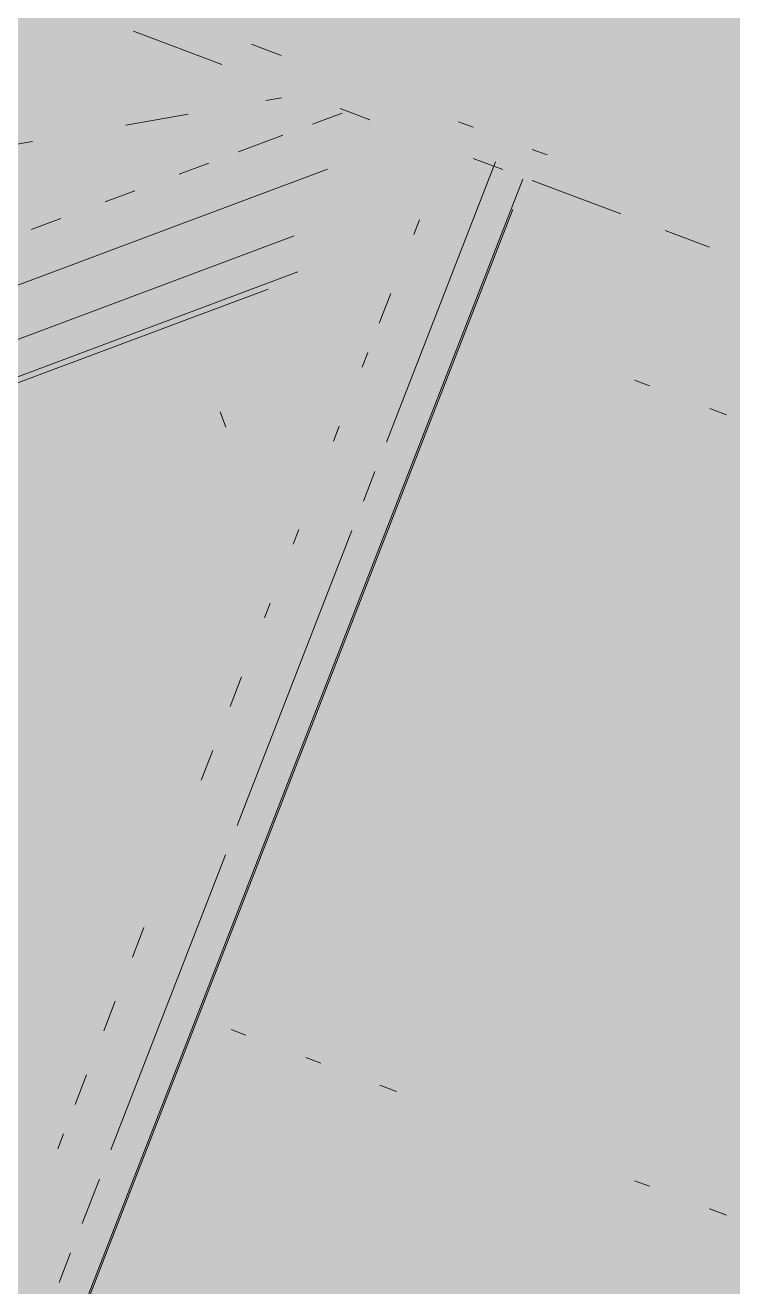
# Paper-space layout '03 3D Building and Roof' of a CAD drawing. Header units: millimetres. Extents: x 5 to 415, y 5 to 292.
# Drawn here: x 70.34 to 73.31, y 82.42 to 87.73 of the extents above; entities that cross this region are included whole.
import ezdxf

# ---------------------------------------------------------------- set-up
doc = ezdxf.new("R2010")
doc.units = ezdxf.units.MM
doc.layers.add('EXISTING', color=7, linetype='Continuous')
doc.layers.add('IMAGES', color=7, linetype='Continuous')

# ---------------------------------------------------------------- blocks, each defined once
blk = doc.blocks.new('SHEET_03')
at = {"layer": 'EXISTING', "color": 250, "lineweight": 9}
for p, q in [((71.1636, 87.5664), (70.7905, 87.7062)), ((71.288, 87.6509), (71.4123, 87.6043)), ((71.348, 87.414), (71.4134, 87.4255)), ((70.7591, 87.3107), (71.0208, 87.3566)), ((71.5442, 87.3147), (71.6688, 87.3613)), ((71.7854, 87.3335), (71.661, 87.3801)), ((72.1585, 87.3248), (72.2206, 87.3015)), ((71.2327, 87.198), (71.4196, 87.268)), ((70.1702, 87.2074), (70.3665, 87.2418)), ((72.4693, 87.2084), (72.5315, 87.1851)), ((70.9834, 87.1046), (71.108, 87.1513)), ((71.8555, 85.9773), (72.3145, 87.1557)), ((72.345, 87.1238), (72.2206, 87.1704)), ((46.6851, 77.7896), (71.6069, 87.1254)), ((72.4296, 87.0834), (69.4581, 79.4551)), ((70.6719, 86.9879), (70.7965, 87.0346)), ((72.8424, 86.9375), (72.4693, 87.0773)), ((69.4879, 79.5142), (72.387, 86.9564)), ((70.3604, 86.8712), (70.485, 86.9179)), ((71.9705, 86.8502), (71.9946, 86.9122)), ((71.4677, 86.8449), (46.7329, 77.5791)), ((73.2155, 86.7978), (73.0289, 86.8676)), ((46.6851, 77.4043), (71.4822, 86.6934)), ((46.5602, 77.332), (71.3573, 86.6212)), ((71.8255, 86.4781), (71.8738, 86.6021)), ((71.753, 86.292), (71.7772, 86.3541)), ((72.9001, 86.2372), (72.963, 86.2136)), ((71.1555, 86.1052), (71.1802, 86.0398)), ((73.2864, 86.0925), (73.217, 86.1185)), ((71.6322, 85.9819), (71.6564, 86.044)), ((71.7588, 85.7293), (71.8071, 85.8533)), ((71.2273, 84.3649), (71.7105, 85.6052)), ((71.4631, 85.5478), (71.4873, 85.6098)), ((71.3423, 85.2377), (71.3665, 85.2997)), ((71.1974, 84.8656), (71.2457, 84.9896)), ((71.0766, 84.5555), (71.1249, 84.6795)), ((70.6958, 83.0004), (71.179, 84.2408)), ((70.7867, 83.8113), (70.835, 83.9353)), ((70.6659, 83.5012), (70.7142, 83.6252)), ((71.2644, 83.4832), (71.2015, 83.5067)), ((71.579, 83.3653), (71.5161, 83.3889)), ((70.5451, 83.1911), (70.5934, 83.3151)), ((71.8282, 83.272), (71.8977, 83.246)), ((70.4726, 83.005), (70.4968, 83.0671)), ((70.575, 82.6903), (70.6475, 82.8764)), ((72.963, 82.8469), (72.9001, 82.8705)), ((73.2775, 82.7291), (73.2146, 82.7526)), ((73.217, 82.7517), (73.2864, 82.7257)), ((70.4784, 82.4423), (70.5267, 82.5663))]:
    blk.add_line(p, q, dxfattribs=at)
at = {"layer": 'IMAGES', "color": 7}
for points in [[(73.0465, 87.6571), (73.2179, 87.6571), (73.0465, 88.1714), (73.2179, 88.1714)], [(73.2179, 87.6571), (73.3892, 87.6571), (73.2179, 88), (73.3892, 88)], [(70.3047, 87.6571), (70.4761, 87.6571), (70.3047, 87.8286), (70.4761, 87.8286)], [(70.4761, 87.6571), (70.6474, 87.6571), (70.4761, 87.8286), (70.6474, 87.8286)], [(70.6474, 87.6571), (70.8188, 87.6571), (70.6474, 87.8286), (70.8188, 87.8286)], [(70.8188, 87.6571), (70.9901, 87.6571), (70.8188, 87.8286), (70.9901, 87.8286)], [(70.9901, 87.6571), (71.1615, 87.6571), (70.9901, 87.8286), (71.1615, 87.8286)], [(71.1615, 87.6571), (71.5042, 87.6571), (71.1615, 87.8286), (71.5042, 87.8286)], [(71.5042, 87.6571), (72.8751, 87.6571), (71.5042, 87.8286), (72.8751, 87.8286)], [(72.8751, 87.6571), (73.0465, 87.6571), (72.8751, 87.8286), (73.0465, 87.8286)], [(70.1333, 87.4857), (70.4761, 87.4857), (70.1333, 87.6571), (70.4761, 87.6571)], [(70.4761, 87.4857), (70.6474, 87.4857), (70.4761, 87.6571), (70.6474, 87.6571)], [(70.6474, 87.4857), (70.8188, 87.4857), (70.6474, 87.6571), (70.8188, 87.6571)], [(70.8188, 87.4857), (71.1615, 87.4857), (70.8188, 87.6571), (71.1615, 87.6571)], [(71.1615, 87.4857), (71.3329, 87.4857), (71.1615, 87.6571), (71.3329, 87.6571)], [(71.3329, 87.4857), (71.5042, 87.4857), (71.3329, 87.6571), (71.5042, 87.6571)], [(71.5042, 87.4857), (71.6756, 87.4857), (71.5042, 87.6571), (71.6756, 87.6571)], [(71.6756, 87.4857), (71.847, 87.4857), (71.6756, 87.6571), (71.847, 87.6571)], [(71.847, 87.4857), (72.0183, 87.4857), (71.847, 87.6571), (72.0183, 87.6571)], [(72.0183, 87.4857), (72.1897, 87.4857), (72.0183, 87.6571), (72.1897, 87.6571)], [(72.1897, 87.4857), (73.2179, 87.4857), (72.1897, 87.6571), (73.2179, 87.6571)], [(73.2179, 87.4857), (73.3892, 87.4857), (73.2179, 87.6571), (73.3892, 87.6571)], [(70.3047, 87.3143), (70.4761, 87.3143), (70.3047, 87.4857), (70.4761, 87.4857)], [(70.4761, 87.3143), (70.6474, 87.3143), (70.4761, 87.4857), (70.6474, 87.4857)], [(70.6474, 87.1429), (70.8188, 87.1429), (70.6474, 87.4857), (70.8188, 87.4857)], [(70.8188, 87.3143), (70.9901, 87.3143), (70.8188, 87.4857), (70.9901, 87.4857)], [(70.9901, 87.3143), (71.1615, 87.3143), (70.9901, 87.4857), (71.1615, 87.4857)], [(71.1615, 87.3143), (71.3329, 87.3143), (71.1615, 87.4857), (71.3329, 87.4857)], [(71.3329, 87.3143), (71.5042, 87.3143), (71.3329, 87.4857), (71.5042, 87.4857)], [(71.5042, 87.3143), (71.6756, 87.3143), (71.5042, 87.4857), (71.6756, 87.4857)], [(71.6756, 87.3143), (71.847, 87.3143), (71.6756, 87.4857), (71.847, 87.4857)], [(71.847, 87.3143), (72.0183, 87.3143), (71.847, 87.4857), (72.0183, 87.4857)], [(72.0183, 87.3143), (72.1897, 87.3143), (72.0183, 87.4857), (72.1897, 87.4857)], [(72.1897, 87.3143), (72.361, 87.3143), (72.1897, 87.4857), (72.361, 87.4857)], [(72.361, 87.3143), (72.5324, 87.3143), (72.361, 87.4857), (72.5324, 87.4857)], [(72.5324, 87.3143), (73.5606, 87.3143), (72.5324, 87.4857), (73.5606, 87.4857)], [(70.3047, 87.1429), (70.4761, 87.1429), (70.3047, 87.3143), (70.4761, 87.3143)], [(70.4761, 87.1429), (70.6474, 87.1429), (70.4761, 87.3143), (70.6474, 87.3143)], [(70.8188, 87.1429), (71.1615, 87.1429), (70.8188, 87.3143), (71.1615, 87.3143)], [(71.1615, 87.1429), (71.3329, 87.1429), (71.1615, 87.3143), (71.3329, 87.3143)], [(71.3329, 87.1429), (71.847, 87.1429), (71.3329, 87.3143), (71.847, 87.3143)], [(71.847, 86.9714), (72.0183, 86.9714), (71.847, 87.3143), (72.0183, 87.3143)], [(72.0183, 87.1429), (72.1897, 87.1429), (72.0183, 87.3143), (72.1897, 87.3143)], [(72.1897, 87.1429), (72.361, 87.1429), (72.1897, 87.3143), (72.361, 87.3143)], [(72.361, 87.1429), (72.5324, 87.1429), (72.361, 87.3143), (72.5324, 87.3143)], [(72.5324, 87.1429), (72.8751, 87.1429), (72.5324, 87.3143), (72.8751, 87.3143)], [(72.8751, 87.1429), (74.0747, 87.1429), (72.8751, 87.3143), (74.0747, 87.3143)], [(70.3047, 86.9714), (70.4761, 86.9714), (70.3047, 87.1429), (70.4761, 87.1429)], [(70.4761, 86.9714), (70.6474, 86.9714), (70.4761, 87.1429), (70.6474, 87.1429)], [(70.6474, 86.9714), (70.8188, 86.9714), (70.6474, 87.1429), (70.8188, 87.1429)], [(70.8188, 86.9714), (70.9901, 86.9714), (70.8188, 87.1429), (70.9901, 87.1429)], [(70.9901, 86.9714), (71.6756, 86.9714), (70.9901, 87.1429), (71.6756, 87.1429)], [(71.6756, 86.9714), (71.847, 86.9714), (71.6756, 87.1429), (71.847, 87.1429)], [(72.0183, 86.9714), (72.1897, 86.9714), (72.0183, 87.1429), (72.1897, 87.1429)], [(72.1897, 86.9714), (72.361, 86.9714), (72.1897, 87.1429), (72.361, 87.1429)], [(72.361, 86.9714), (72.5324, 86.9714), (72.361, 87.1429), (72.5324, 87.1429)], [(72.5324, 86.9714), (72.7038, 86.9714), (72.5324, 87.1429), (72.7038, 87.1429)], [(72.7038, 86.9714), (72.8751, 86.9714), (72.7038, 87.1429), (72.8751, 87.1429)], [(72.8751, 86.9714), (73.0465, 86.9714), (72.8751, 87.1429), (73.0465, 87.1429)], [(73.0465, 86.9714), (73.2179, 86.9714), (73.0465, 87.1429), (73.2179, 87.1429)], [(73.2179, 86.9714), (73.5606, 86.9714), (73.2179, 87.1429), (73.5606, 87.1429)], [(70.3047, 86.6286), (70.4761, 86.6286), (70.3047, 86.9714), (70.4761, 86.9714)], [(70.4761, 86.8), (70.6474, 86.8), (70.4761, 86.9714), (70.6474, 86.9714)], [(70.6474, 86.8), (70.8188, 86.8), (70.6474, 86.9714), (70.8188, 86.9714)], [(70.8188, 86.8), (71.5042, 86.8), (70.8188, 86.9714), (71.5042, 86.9714)], [(71.5042, 86.6286), (71.6756, 86.6286), (71.5042, 86.9714), (71.6756, 86.9714)], [(71.6756, 86.8), (71.847, 86.8), (71.6756, 86.9714), (71.847, 86.9714)], [(71.847, 86.8), (72.0183, 86.8), (71.847, 86.9714), (72.0183, 86.9714)], [(72.0183, 86.8), (72.1897, 86.8), (72.0183, 86.9714), (72.1897, 86.9714)], [(72.1897, 86.8), (72.361, 86.8), (72.1897, 86.9714), (72.361, 86.9714)], [(72.361, 86.8), (72.5324, 86.8), (72.361, 86.9714), (72.5324, 86.9714)], [(72.5324, 86.8), (72.7038, 86.8), (72.5324, 86.9714), (72.7038, 86.9714)], [(72.7038, 86.8), (72.8751, 86.8), (72.7038, 86.9714), (72.8751, 86.9714)], [(72.8751, 86.8), (73.0465, 86.8), (72.8751, 86.9714), (73.0465, 86.9714)], [(73.0465, 86.8), (73.2179, 86.8), (73.0465, 86.9714), (73.2179, 86.9714)], [(73.2179, 86.8), (73.3892, 86.8), (73.2179, 86.9714), (73.3892, 86.9714)], [(70.4761, 86.6286), (70.8188, 86.6286), (70.4761, 86.8), (70.8188, 86.8)], [(70.8188, 86.6286), (70.9901, 86.6286), (70.8188, 86.8), (70.9901, 86.8)], [(70.9901, 86.2857), (71.1615, 86.2857), (70.9901, 86.8), (71.1615, 86.8)], [(71.1615, 86.6286), (71.5042, 86.6286), (71.1615, 86.8), (71.5042, 86.8)], [(71.6756, 86.6286), (71.847, 86.6286), (71.6756, 86.8), (71.847, 86.8)], [(71.847, 86.6286), (72.0183, 86.6286), (71.847, 86.8), (72.0183, 86.8)], [(72.0183, 86.6286), (72.1897, 86.6286), (72.0183, 86.8), (72.1897, 86.8)], [(72.1897, 86.4571), (72.361, 86.4571), (72.1897, 86.8), (72.361, 86.8)], [(72.361, 86.6286), (72.5324, 86.6286), (72.361, 86.8), (72.5324, 86.8)], [(72.5324, 86.4571), (72.7038, 86.4571), (72.5324, 86.8), (72.7038, 86.8)], [(72.7038, 86.6286), (72.8751, 86.6286), (72.7038, 86.8), (72.8751, 86.8)], [(72.8751, 86.6286), (73.0465, 86.6286), (72.8751, 86.8), (73.0465, 86.8)], [(73.0465, 86.6286), (73.2179, 86.6286), (73.0465, 86.8), (73.2179, 86.8)], [(73.2179, 86.6286), (73.3892, 86.6286), (73.2179, 86.8), (73.3892, 86.8)], [(70.1333, 86.2857), (70.6474, 86.2857), (70.1333, 86.6286), (70.6474, 86.6286)], [(70.6474, 86.4571), (70.8188, 86.4571), (70.6474, 86.6286), (70.8188, 86.6286)], [(70.8188, 86.4571), (70.9901, 86.4571), (70.8188, 86.6286), (70.9901, 86.6286)], [(71.1615, 86.4571), (71.3329, 86.4571), (71.1615, 86.6286), (71.3329, 86.6286)], [(71.3329, 86.4571), (71.5042, 86.4571), (71.3329, 86.6286), (71.5042, 86.6286)], [(71.5042, 86.4571), (71.6756, 86.4571), (71.5042, 86.6286), (71.6756, 86.6286)], [(71.6756, 86.4571), (71.847, 86.4571), (71.6756, 86.6286), (71.847, 86.6286)], [(71.847, 86.4571), (72.1897, 86.4571), (71.847, 86.6286), (72.1897, 86.6286)], [(72.361, 86.4571), (72.5324, 86.4571), (72.361, 86.6286), (72.5324, 86.6286)], [(72.7038, 86.4571), (72.8751, 86.4571), (72.7038, 86.6286), (72.8751, 86.6286)], [(72.8751, 86.4571), (73.0465, 86.4571), (72.8751, 86.6286), (73.0465, 86.6286)], [(73.0465, 86.4571), (73.2179, 86.4571), (73.0465, 86.6286), (73.2179, 86.6286)], [(73.2179, 86.4571), (73.3892, 86.4571), (73.2179, 86.6286), (73.3892, 86.6286)], [(70.6474, 86.2857), (70.8188, 86.2857), (70.6474, 86.4571), (70.8188, 86.4571)], [(70.8188, 86.2857), (70.9901, 86.2857), (70.8188, 86.4571), (70.9901, 86.4571)], [(71.1615, 86.2857), (71.3329, 86.2857), (71.1615, 86.4571), (71.3329, 86.4571)], [(71.3329, 86.2857), (71.5042, 86.2857), (71.3329, 86.4571), (71.5042, 86.4571)], [(71.5042, 86.2857), (71.6756, 86.2857), (71.5042, 86.4571), (71.6756, 86.4571)], [(71.6756, 86.2857), (71.847, 86.2857), (71.6756, 86.4571), (71.847, 86.4571)], [(71.847, 86.2857), (72.361, 86.2857), (71.847, 86.4571), (72.361, 86.4571)], [(72.361, 86.2857), (72.5324, 86.2857), (72.361, 86.4571), (72.5324, 86.4571)], [(72.5324, 86.2857), (72.7038, 86.2857), (72.5324, 86.4571), (72.7038, 86.4571)], [(72.7038, 86.2857), (72.8751, 86.2857), (72.7038, 86.4571), (72.8751, 86.4571)], [(72.8751, 86.2857), (73.2179, 86.2857), (72.8751, 86.4571), (73.2179, 86.4571)], [(73.2179, 86.2857), (73.3892, 86.2857), (73.2179, 86.4571), (73.3892, 86.4571)], [(70.3047, 86.1143), (70.8188, 86.1143), (70.3047, 86.2857), (70.8188, 86.2857)], [(70.8188, 86.1143), (70.9901, 86.1143), (70.8188, 86.2857), (70.9901, 86.2857)], [(70.9901, 86.1143), (71.1615, 86.1143), (70.9901, 86.2857), (71.1615, 86.2857)], [(71.1615, 86.1143), (71.3329, 86.1143), (71.1615, 86.2857), (71.3329, 86.2857)], [(71.3329, 86.1143), (71.5042, 86.1143), (71.3329, 86.2857), (71.5042, 86.2857)], [(71.5042, 86.1143), (71.6756, 86.1143), (71.5042, 86.2857), (71.6756, 86.2857)], [(71.6756, 86.1143), (71.847, 86.1143), (71.6756, 86.2857), (71.847, 86.2857)], [(71.847, 86.1143), (72.0183, 86.1143), (71.847, 86.2857), (72.0183, 86.2857)], [(72.0183, 86.1143), (72.1897, 86.1143), (72.0183, 86.2857), (72.1897, 86.2857)], [(72.1897, 86.1143), (72.361, 86.1143), (72.1897, 86.2857), (72.361, 86.2857)], [(72.361, 86.1143), (72.5324, 86.1143), (72.361, 86.2857), (72.5324, 86.2857)], [(72.5324, 86.1143), (73.0465, 86.1143), (72.5324, 86.2857), (73.0465, 86.2857)], [(73.0465, 85.9429), (73.2179, 85.9429), (73.0465, 86.2857), (73.2179, 86.2857)], [(73.2179, 86.1143), (73.732, 86.1143), (73.2179, 86.2857), (73.732, 86.2857)], [(70.1333, 85.9429), (70.4761, 85.9429), (70.1333, 86.1143), (70.4761, 86.1143)], [(70.4761, 85.9429), (70.6474, 85.9429), (70.4761, 86.1143), (70.6474, 86.1143)], [(70.6474, 85.9429), (70.9901, 85.9429), (70.6474, 86.1143), (70.9901, 86.1143)], [(70.9901, 85.9429), (71.1615, 85.9429), (70.9901, 86.1143), (71.1615, 86.1143)], [(71.1615, 85.9429), (71.3329, 85.9429), (71.1615, 86.1143), (71.3329, 86.1143)], [(71.3329, 85.9429), (71.6756, 85.9429), (71.3329, 86.1143), (71.6756, 86.1143)], [(71.6756, 85.7714), (71.847, 85.7714), (71.6756, 86.1143), (71.847, 86.1143)], [(71.847, 85.6), (72.0183, 85.6), (71.847, 86.1143), (72.0183, 86.1143)], [(72.0183, 85.9429), (72.1897, 85.9429), (72.0183, 86.1143), (72.1897, 86.1143)], [(72.1897, 85.9429), (72.361, 85.9429), (72.1897, 86.1143), (72.361, 86.1143)], [(72.361, 85.9429), (72.5324, 85.9429), (72.361, 86.1143), (72.5324, 86.1143)], [(72.5324, 85.9429), (72.7038, 85.9429), (72.5324, 86.1143), (72.7038, 86.1143)], [(72.7038, 85.9429), (72.8751, 85.9429), (72.7038, 86.1143), (72.8751, 86.1143)], [(72.8751, 85.9429), (73.0465, 85.9429), (72.8751, 86.1143), (73.0465, 86.1143)], [(73.2179, 85.9429), (73.3892, 85.9429), (73.2179, 86.1143), (73.3892, 86.1143)], [(70.1333, 85.7714), (70.9901, 85.7714), (70.1333, 85.9429), (70.9901, 85.9429)], [(70.9901, 85.7714), (71.1615, 85.7714), (70.9901, 85.9429), (71.1615, 85.9429)], [(71.1615, 85.7714), (71.3329, 85.7714), (71.1615, 85.9429), (71.3329, 85.9429)], [(71.3329, 85.7714), (71.5042, 85.7714), (71.3329, 85.9429), (71.5042, 85.9429)], [(71.5042, 85.7714), (71.6756, 85.7714), (71.5042, 85.9429), (71.6756, 85.9429)], [(72.0183, 85.7714), (72.1897, 85.7714), (72.0183, 85.9429), (72.1897, 85.9429)], [(72.1897, 85.7714), (72.361, 85.7714), (72.1897, 85.9429), (72.361, 85.9429)], [(72.361, 85.7714), (72.5324, 85.7714), (72.361, 85.9429), (72.5324, 85.9429)], [(72.5324, 85.7714), (72.7038, 85.7714), (72.5324, 85.9429), (72.7038, 85.9429)], [(72.7038, 85.7714), (72.8751, 85.7714), (72.7038, 85.9429), (72.8751, 85.9429)], [(72.8751, 85.7714), (73.0465, 85.7714), (72.8751, 85.9429), (73.0465, 85.9429)], [(73.0465, 85.7714), (73.2179, 85.7714), (73.0465, 85.9429), (73.2179, 85.9429)], [(73.2179, 83.0286), (73.3892, 83.0286), (73.2179, 85.9429), (73.3892, 85.9429)], [(69.7906, 85.6), (70.8188, 85.6), (69.7906, 85.7714), (70.8188, 85.7714)], [(70.8188, 85.6), (70.9901, 85.6), (70.8188, 85.7714), (70.9901, 85.7714)], [(70.9901, 85.6), (71.1615, 85.6), (70.9901, 85.7714), (71.1615, 85.7714)], [(71.1615, 85.6), (71.3329, 85.6), (71.1615, 85.7714), (71.3329, 85.7714)], [(71.3329, 85.6), (71.5042, 85.6), (71.3329, 85.7714), (71.5042, 85.7714)], [(71.5042, 85.6), (71.6756, 85.6), (71.5042, 85.7714), (71.6756, 85.7714)], [(71.6756, 85.6), (71.847, 85.6), (71.6756, 85.7714), (71.847, 85.7714)], [(72.0183, 85.6), (72.1897, 85.6), (72.0183, 85.7714), (72.1897, 85.7714)], [(72.1897, 85.6), (72.361, 85.6), (72.1897, 85.7714), (72.361, 85.7714)], [(72.361, 85.6), (73.2179, 85.6), (72.361, 85.7714), (73.2179, 85.7714)], [(69.2765, 85.2571), (70.8188, 85.2571), (69.2765, 85.6), (70.8188, 85.6)], [(70.8188, 85.2571), (70.9901, 85.2571), (70.8188, 85.6), (70.9901, 85.6)], [(70.9901, 85.4286), (71.1615, 85.4286), (70.9901, 85.6), (71.1615, 85.6)], [(71.1615, 85.4286), (71.3329, 85.4286), (71.1615, 85.6), (71.3329, 85.6)], [(71.3329, 85.4286), (71.5042, 85.4286), (71.3329, 85.6), (71.5042, 85.6)], [(71.5042, 85.2571), (71.6756, 85.2571), (71.5042, 85.6), (71.6756, 85.6)], [(71.6756, 85.4286), (72.0183, 85.4286), (71.6756, 85.6), (72.0183, 85.6)], [(72.0183, 85.4286), (72.1897, 85.4286), (72.0183, 85.6), (72.1897, 85.6)], [(72.1897, 85.0857), (73.2179, 85.0857), (72.1897, 85.6), (73.2179, 85.6)], [(70.9901, 85.2571), (71.1615, 85.2571), (70.9901, 85.4286), (71.1615, 85.4286)], [(71.1615, 85.2571), (71.3329, 85.2571), (71.1615, 85.4286), (71.3329, 85.4286)], [(71.3329, 85.2571), (71.5042, 85.2571), (71.3329, 85.4286), (71.5042, 85.4286)], [(71.6756, 85.2571), (71.847, 85.2571), (71.6756, 85.4286), (71.847, 85.4286)], [(71.847, 85.2571), (72.0183, 85.2571), (71.847, 85.4286), (72.0183, 85.4286)], [(72.0183, 85.2571), (72.1897, 85.2571), (72.0183, 85.4286), (72.1897, 85.4286)], [(69.2765, 84.7429), (70.6474, 84.7429), (69.2765, 85.2571), (70.6474, 85.2571)], [(70.6474, 85.0857), (70.8188, 85.0857), (70.6474, 85.2571), (70.8188, 85.2571)], [(70.8188, 85.0857), (70.9901, 85.0857), (70.8188, 85.2571), (70.9901, 85.2571)], [(70.9901, 85.0857), (71.1615, 85.0857), (70.9901, 85.2571), (71.1615, 85.2571)], [(71.1615, 84.9143), (71.3329, 84.9143), (71.1615, 85.2571), (71.3329, 85.2571)], [(71.3329, 84.9143), (71.5042, 84.9143), (71.3329, 85.2571), (71.5042, 85.2571)], [(71.5042, 85.0857), (71.6756, 85.0857), (71.5042, 85.2571), (71.6756, 85.2571)], [(71.6756, 84.9143), (71.847, 84.9143), (71.6756, 85.2571), (71.847, 85.2571)], [(71.847, 85.0857), (72.0183, 85.0857), (71.847, 85.2571), (72.0183, 85.2571)], [(72.0183, 85.0857), (72.1897, 85.0857), (72.0183, 85.2571), (72.1897, 85.2571)], [(70.6474, 84.9143), (70.8188, 84.9143), (70.6474, 85.0857), (70.8188, 85.0857)], [(70.8188, 84.9143), (70.9901, 84.9143), (70.8188, 85.0857), (70.9901, 85.0857)], [(70.9901, 84.9143), (71.1615, 84.9143), (70.9901, 85.0857), (71.1615, 85.0857)], [(71.5042, 84.9143), (71.6756, 84.9143), (71.5042, 85.0857), (71.6756, 85.0857)], [(71.847, 84.9143), (72.0183, 84.9143), (71.847, 85.0857), (72.0183, 85.0857)], [(72.0183, 84.7429), (73.2179, 84.7429), (72.0183, 85.0857), (73.2179, 85.0857)], [(70.6474, 84.7429), (70.8188, 84.7429), (70.6474, 84.9143), (70.8188, 84.9143)], [(70.8188, 84.7429), (70.9901, 84.7429), (70.8188, 84.9143), (70.9901, 84.9143)], [(70.9901, 84.7429), (71.1615, 84.7429), (70.9901, 84.9143), (71.1615, 84.9143)], [(71.1615, 84.7429), (71.5042, 84.7429), (71.1615, 84.9143), (71.5042, 84.9143)], [(71.5042, 84.7429), (71.6756, 84.7429), (71.5042, 84.9143), (71.6756, 84.9143)], [(71.6756, 84.7429), (71.847, 84.7429), (71.6756, 84.9143), (71.847, 84.9143)], [(71.847, 84.7429), (72.0183, 84.7429), (71.847, 84.9143), (72.0183, 84.9143)], [(69.6192, 84.4), (70.4761, 84.4), (69.6192, 84.7429), (70.4761, 84.7429)], [(70.4761, 84.4), (70.6474, 84.4), (70.4761, 84.7429), (70.6474, 84.7429)], [(70.6474, 84.5714), (70.8188, 84.5714), (70.6474, 84.7429), (70.8188, 84.7429)], [(70.8188, 84.5714), (70.9901, 84.5714), (70.8188, 84.7429), (70.9901, 84.7429)], [(70.9901, 84.5714), (71.1615, 84.5714), (70.9901, 84.7429), (71.1615, 84.7429)], [(71.1615, 84.5714), (71.3329, 84.5714), (71.1615, 84.7429), (71.3329, 84.7429)], [(71.3329, 84.5714), (71.5042, 84.5714), (71.3329, 84.7429), (71.5042, 84.7429)], [(71.5042, 84.4), (71.6756, 84.4), (71.5042, 84.7429), (71.6756, 84.7429)], [(71.6756, 84.5714), (71.847, 84.5714), (71.6756, 84.7429), (71.847, 84.7429)], [(71.847, 84.2286), (73.2179, 84.2286), (71.847, 84.7429), (73.2179, 84.7429)], [(70.6474, 84.4), (70.8188, 84.4), (70.6474, 84.5714), (70.8188, 84.5714)], [(70.8188, 84.4), (70.9901, 84.4), (70.8188, 84.5714), (70.9901, 84.5714)], [(70.9901, 84.4), (71.1615, 84.4), (70.9901, 84.5714), (71.1615, 84.5714)], [(71.1615, 84.2286), (71.3329, 84.2286), (71.1615, 84.5714), (71.3329, 84.5714)], [(71.3329, 84.4), (71.5042, 84.4), (71.3329, 84.5714), (71.5042, 84.5714)], [(71.6756, 84.4), (71.847, 84.4), (71.6756, 84.5714), (71.847, 84.5714)], [(70.3047, 83.8857), (70.4761, 83.8857), (70.3047, 84.4), (70.4761, 84.4)], [(70.4761, 84.2286), (70.6474, 84.2286), (70.4761, 84.4), (70.6474, 84.4)], [(70.6474, 84.2286), (70.8188, 84.2286), (70.6474, 84.4), (70.8188, 84.4)], [(70.8188, 84.2286), (70.9901, 84.2286), (70.8188, 84.4), (70.9901, 84.4)], [(70.9901, 84.2286), (71.1615, 84.2286), (70.9901, 84.4), (71.1615, 84.4)], [(71.3329, 84.2286), (71.5042, 84.2286), (71.3329, 84.4), (71.5042, 84.4)], [(71.5042, 84.2286), (71.6756, 84.2286), (71.5042, 84.4), (71.6756, 84.4)], [(71.6756, 84.2286), (71.847, 84.2286), (71.6756, 84.4), (71.847, 84.4)], [(70.4761, 84.0571), (70.6474, 84.0571), (70.4761, 84.2286), (70.6474, 84.2286)], [(70.6474, 84.0571), (70.8188, 84.0571), (70.6474, 84.2286), (70.8188, 84.2286)], [(70.8188, 84.0571), (70.9901, 84.0571), (70.8188, 84.2286), (70.9901, 84.2286)], [(70.9901, 84.0571), (71.1615, 84.0571), (70.9901, 84.2286), (71.1615, 84.2286)], [(71.1615, 84.0571), (71.3329, 84.0571), (71.1615, 84.2286), (71.3329, 84.2286)], [(71.3329, 84.0571), (71.5042, 84.0571), (71.3329, 84.2286), (71.5042, 84.2286)], [(71.5042, 83.8857), (71.6756, 83.8857), (71.5042, 84.2286), (71.6756, 84.2286)], [(71.6756, 83.5429), (73.2179, 83.5429), (71.6756, 84.2286), (73.2179, 84.2286)], [(70.4761, 83.7143), (70.6474, 83.7143), (70.4761, 84.0571), (70.6474, 84.0571)], [(70.6474, 83.8857), (70.8188, 83.8857), (70.6474, 84.0571), (70.8188, 84.0571)], [(70.8188, 83.8857), (70.9901, 83.8857), (70.8188, 84.0571), (70.9901, 84.0571)], [(70.9901, 83.8857), (71.1615, 83.8857), (70.9901, 84.0571), (71.1615, 84.0571)], [(71.1615, 83.8857), (71.3329, 83.8857), (71.1615, 84.0571), (71.3329, 84.0571)], [(71.3329, 83.8857), (71.5042, 83.8857), (71.3329, 84.0571), (71.5042, 84.0571)], [(70.3047, 83.7143), (70.4761, 83.7143), (70.3047, 83.8857), (70.4761, 83.8857)], [(70.6474, 83.7143), (70.8188, 83.7143), (70.6474, 83.8857), (70.8188, 83.8857)], [(70.8188, 83.7143), (71.3329, 83.7143), (70.8188, 83.8857), (71.3329, 83.8857)], [(71.3329, 83.7143), (71.6756, 83.7143), (71.3329, 83.8857), (71.6756, 83.8857)], [(70.3047, 83.5429), (70.4761, 83.5429), (70.3047, 83.7143), (70.4761, 83.7143)], [(70.4761, 83.5429), (70.6474, 83.5429), (70.4761, 83.7143), (70.6474, 83.7143)], [(70.6474, 83.5429), (70.9901, 83.5429), (70.6474, 83.7143), (70.9901, 83.7143)], [(70.9901, 83.3714), (71.1615, 83.3714), (70.9901, 83.7143), (71.1615, 83.7143)], [(71.1615, 83.5429), (71.3329, 83.5429), (71.1615, 83.7143), (71.3329, 83.7143)], [(71.3329, 83.5429), (71.5042, 83.5429), (71.3329, 83.7143), (71.5042, 83.7143)], [(71.5042, 83.5429), (71.6756, 83.5429), (71.5042, 83.7143), (71.6756, 83.7143)], [(70.3047, 83.2), (70.4761, 83.2), (70.3047, 83.5429), (70.4761, 83.5429)], [(70.4761, 83.3714), (70.6474, 83.3714), (70.4761, 83.5429), (70.6474, 83.5429)], [(70.6474, 83.3714), (70.9901, 83.3714), (70.6474, 83.5429), (70.9901, 83.5429)], [(71.1615, 83.3714), (71.5042, 83.3714), (71.1615, 83.5429), (71.5042, 83.5429)], [(71.5042, 83.3714), (71.6756, 83.3714), (71.5042, 83.5429), (71.6756, 83.5429)], [(71.6756, 83.3714), (71.847, 83.3714), (71.6756, 83.5429), (71.847, 83.5429)], [(71.847, 83.3714), (72.1897, 83.3714), (71.847, 83.5429), (72.1897, 83.5429)], [(72.1897, 83.3714), (73.2179, 83.3714), (72.1897, 83.5429), (73.2179, 83.5429)], [(70.4761, 83.2), (70.6474, 83.2), (70.4761, 83.3714), (70.6474, 83.3714)], [(70.6474, 83.2), (70.8188, 83.2), (70.6474, 83.3714), (70.8188, 83.3714)], [(70.8188, 83.2), (70.9901, 83.2), (70.8188, 83.3714), (70.9901, 83.3714)], [(70.9901, 83.0286), (71.1615, 83.0286), (70.9901, 83.3714), (71.1615, 83.3714)], [(71.1615, 83.2), (71.3329, 83.2), (71.1615, 83.3714), (71.3329, 83.3714)], [(71.3329, 83.2), (71.5042, 83.2), (71.3329, 83.3714), (71.5042, 83.3714)], [(71.5042, 83.2), (71.847, 83.2), (71.5042, 83.3714), (71.847, 83.3714)], [(71.847, 83.2), (72.0183, 83.2), (71.847, 83.3714), (72.0183, 83.3714)], [(72.0183, 83.2), (72.1897, 83.2), (72.0183, 83.3714), (72.1897, 83.3714)], [(72.1897, 83.2), (72.361, 83.2), (72.1897, 83.3714), (72.361, 83.3714)], [(72.361, 83.2), (73.2179, 83.2), (72.361, 83.3714), (73.2179, 83.3714)], [(70.3047, 83.0286), (70.4761, 83.0286), (70.3047, 83.2), (70.4761, 83.2)], [(70.4761, 83.0286), (70.6474, 83.0286), (70.4761, 83.2), (70.6474, 83.2)], [(70.6474, 83.0286), (70.8188, 83.0286), (70.6474, 83.2), (70.8188, 83.2)], [(70.8188, 83.0286), (70.9901, 83.0286), (70.8188, 83.2), (70.9901, 83.2)], [(71.1615, 83.0286), (71.5042, 83.0286), (71.1615, 83.2), (71.5042, 83.2)], [(71.5042, 83.0286), (71.6756, 83.0286), (71.5042, 83.2), (71.6756, 83.2)], [(71.6756, 83.0286), (71.847, 83.0286), (71.6756, 83.2), (71.847, 83.2)], [(71.847, 83.0286), (72.1897, 83.0286), (71.847, 83.2), (72.1897, 83.2)], [(72.1897, 83.0286), (72.361, 83.0286), (72.1897, 83.2), (72.361, 83.2)], [(72.361, 83.0286), (72.5324, 83.0286), (72.361, 83.2), (72.5324, 83.2)], [(72.5324, 83.0286), (72.7038, 83.0286), (72.5324, 83.2), (72.7038, 83.2)], [(72.7038, 83.0286), (72.8751, 83.0286), (72.7038, 83.2), (72.8751, 83.2)], [(72.8751, 83.0286), (73.0465, 83.0286), (72.8751, 83.2), (73.0465, 83.2)], [(73.0465, 83.0286), (73.2179, 83.0286), (73.0465, 83.2), (73.2179, 83.2)], [(70.3047, 82.8571), (70.4761, 82.8571), (70.3047, 83.0286), (70.4761, 83.0286)], [(70.4761, 82.8571), (70.9901, 82.8571), (70.4761, 83.0286), (70.9901, 83.0286)], [(70.9901, 82.8571), (71.1615, 82.8571), (70.9901, 83.0286), (71.1615, 83.0286)], [(71.1615, 82.8571), (71.3329, 82.8571), (71.1615, 83.0286), (71.3329, 83.0286)], [(71.3329, 82.8571), (71.6756, 82.8571), (71.3329, 83.0286), (71.6756, 83.0286)], [(71.6756, 82.8571), (71.847, 82.8571), (71.6756, 83.0286), (71.847, 83.0286)], [(71.847, 82.8571), (72.0183, 82.8571), (71.847, 83.0286), (72.0183, 83.0286)], [(72.0183, 82.8571), (72.1897, 82.8571), (72.0183, 83.0286), (72.1897, 83.0286)], [(72.1897, 82.8571), (72.361, 82.8571), (72.1897, 83.0286), (72.361, 83.0286)], [(72.361, 82.8571), (72.5324, 82.8571), (72.361, 83.0286), (72.5324, 83.0286)], [(72.5324, 82.8571), (72.7038, 82.8571), (72.5324, 83.0286), (72.7038, 83.0286)], [(72.7038, 82.8571), (72.8751, 82.8571), (72.7038, 83.0286), (72.8751, 83.0286)], [(72.8751, 82.8571), (73.0465, 82.8571), (72.8751, 83.0286), (73.0465, 83.0286)], [(73.0465, 82.8571), (73.3892, 82.8571), (73.0465, 83.0286), (73.3892, 83.0286)], [(70.3047, 82.6857), (70.4761, 82.6857), (70.3047, 82.8571), (70.4761, 82.8571)], [(70.4761, 82.5143), (70.6474, 82.5143), (70.4761, 82.8571), (70.6474, 82.8571)], [(70.6474, 82.6857), (70.8188, 82.6857), (70.6474, 82.8571), (70.8188, 82.8571)], [(70.8188, 82.6857), (70.9901, 82.6857), (70.8188, 82.8571), (70.9901, 82.8571)], [(70.9901, 82.5143), (71.1615, 82.5143), (70.9901, 82.8571), (71.1615, 82.8571)], [(71.1615, 82.6857), (71.5042, 82.6857), (71.1615, 82.8571), (71.5042, 82.8571)], [(71.5042, 82.6857), (72.0183, 82.6857), (71.5042, 82.8571), (72.0183, 82.8571)], [(72.0183, 82.6857), (72.7038, 82.6857), (72.0183, 82.8571), (72.7038, 82.8571)], [(72.7038, 82.6857), (72.8751, 82.6857), (72.7038, 82.8571), (72.8751, 82.8571)], [(72.8751, 82.6857), (73.0465, 82.6857), (72.8751, 82.8571), (73.0465, 82.8571)], [(73.0465, 82.6857), (73.2179, 82.6857), (73.0465, 82.8571), (73.2179, 82.8571)], [(73.2179, 82.6857), (73.3892, 82.6857), (73.2179, 82.8571), (73.3892, 82.8571)], [(70.1333, 82.5143), (70.4761, 82.5143), (70.1333, 82.6857), (70.4761, 82.6857)], [(70.6474, 82.5143), (70.8188, 82.5143), (70.6474, 82.6857), (70.8188, 82.6857)], [(70.8188, 82.3429), (70.9901, 82.3429), (70.8188, 82.6857), (70.9901, 82.6857)], [(71.1615, 82.5143), (71.3329, 82.5143), (71.1615, 82.6857), (71.3329, 82.6857)], [(71.3329, 82.5143), (71.5042, 82.5143), (71.3329, 82.6857), (71.5042, 82.6857)], [(71.5042, 82.5143), (71.6756, 82.5143), (71.5042, 82.6857), (71.6756, 82.6857)], [(71.6756, 82.5143), (71.847, 82.5143), (71.6756, 82.6857), (71.847, 82.6857)], [(71.847, 82.5143), (72.1897, 82.5143), (71.847, 82.6857), (72.1897, 82.6857)], [(72.1897, 82.5143), (72.7038, 82.5143), (72.1897, 82.6857), (72.7038, 82.6857)], [(72.7038, 82.5143), (72.8751, 82.5143), (72.7038, 82.6857), (72.8751, 82.6857)], [(72.8751, 82.5143), (73.0465, 82.5143), (72.8751, 82.6857), (73.0465, 82.6857)], [(73.0465, 82.5143), (73.2179, 82.5143), (73.0465, 82.6857), (73.2179, 82.6857)], [(73.2179, 82.5143), (73.3892, 82.5143), (73.2179, 82.6857), (73.3892, 82.6857)], [(70.3047, 82.3429), (70.6474, 82.3429), (70.3047, 82.5143), (70.6474, 82.5143)], [(70.6474, 82.3429), (70.8188, 82.3429), (70.6474, 82.5143), (70.8188, 82.5143)], [(70.9901, 82.3429), (71.3329, 82.3429), (70.9901, 82.5143), (71.3329, 82.5143)], [(71.3329, 82.3429), (72.361, 82.3429), (71.3329, 82.5143), (72.361, 82.5143)], [(72.361, 82.3429), (72.5324, 82.3429), (72.361, 82.5143), (72.5324, 82.5143)], [(72.5324, 82.3429), (72.7038, 82.3429), (72.5324, 82.5143), (72.7038, 82.5143)], [(72.7038, 82.3429), (72.8751, 82.3429), (72.7038, 82.5143), (72.8751, 82.5143)], [(72.8751, 82.3429), (73.2179, 82.3429), (72.8751, 82.5143), (73.2179, 82.5143)], [(73.2179, 82.3429), (73.3892, 82.3429), (73.2179, 82.5143), (73.3892, 82.5143)]]:
    blk.add_solid(points, dxfattribs=at)

psp = doc.layouts.new('03 3D Building and Roof')

# ---------------------------------------------------------------- block references
psp.add_blockref('SHEET_03', (0, 0))

doc.saveas('drawing.dxf')
